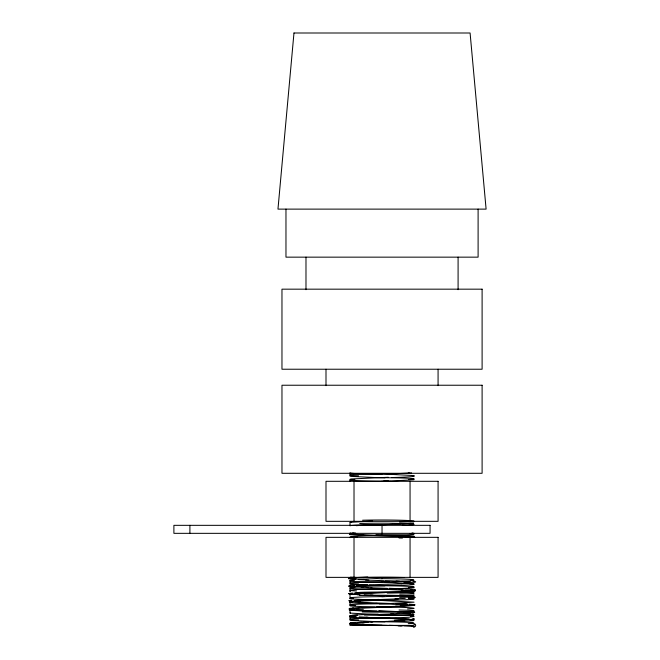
<?xml version="1.0" encoding="UTF-8"?>
<svg xmlns="http://www.w3.org/2000/svg" width="660" height="660" viewBox="0 0 660 660"><rect width="100%" height="100%" fill="white"/><g stroke="black" fill="none" stroke-linecap="round" stroke-linejoin="round"><path stroke-width="0.99" d="M414.051 580.594L388.228 582.145M414.051 533.371L412.03 532.925M415.437 590.139L415.437 589.99A33.693 1.196 0.2 0 0 413.861 589.545M414.059 479.704L385.118 481.387M414.059 587.779L385.118 589.462M350.171 601.672L382.033 599.981M413.894 595.089L382.033 596.78M348.959 593.662L349.759 593.521M350.641 522.308L372.603 521.07M350.641 594.355L385.234 592.663M413.135 523.207L395.315 524.238M349.404 586.014L350.6 585.874M350.707 623.122L351.854 622.974M411.601 472.948L388.228 474.07M414.059 590.972L410.52 590.725M410.784 598.207L408.515 598.348M356.92 585.428L359.824 585.28M406.552 613.28L403.714 613.42M401.717 583.654L374.294 584.694M362.142 607.654L365.5 607.513M401.024 620.845L385.993 621.456M365.128 525.368L368.602 525.228M364.65 600.105L368.239 599.957M391.669 524.386L395.34 524.238M395.909 598.933L380.036 599.519M393.459 613.849L379.682 614.353M370.846 621.984L386.438 621.415M372.793 621.934L350.798 623.147L350.039 623.354L350.014 625.399L414.059 625.399L414.059 623.799A1.6 1.6 0 0 1 415.66 625.399A1.6 1.6 0 0 1 414.059 627A1.6 1.6 0 0 1 412.459 625.399M388.336 477.271L351.409 478.962L350.039 479.259L350.014 481.553M385.902 524.593L390.728 524.419M389.771 524.452L392.593 524.345M388.336 585.346L350.798 587.119L350.014 587.375L350.014 591.376M376.852 607.076L392.807 606.499M388.228 618.172L408.837 617.257L413.977 616.506M380.011 524.807L385.943 524.593M382.033 535.136L353.818 536.374L350.262 536.794L350.014 537.694M378.848 604.098L414.059 602.184L351.466 598.925L350.014 598.579L350.014 594.577M382.033 473.896L413.894 475.588M385.225 478.013L351.087 476.396L350.023 476.124L350.014 472.849A32.059 1.138 0.3 0 0 381.95 474.185M390.901 481.429L382.033 481.107M378.955 535.425L352.943 534.229L350.08 533.808L350.014 532.983A32.059 1.147 -0.1 0 0 355.509 533.593M382.033 578.77L350.427 577.154M384.087 580.709L368.033 580.115M382.033 581.971L413.894 583.654M385.225 586.088L350.848 584.43L350.023 584.199L350.014 580.173A32.059 1.147 0 0 0 350.072 580.28M387.329 588.373L371.11 587.788M382.033 589.174L412.549 590.626M384.458 595.79L370.392 595.279M375.73 603.356L414.059 605.385L405.529 606.243L351.524 608.635L350.014 608.99L350.014 612.991M378.955 607.472L350.567 605.995L350.014 605.789L350.014 601.788M378.84 610.673L413.432 612.364M382.033 614.79L350.171 613.107M383.971 617.999L368.462 617.43M382.033 617.999L413.894 619.682M385.225 622.108L350.74 620.441L350.039 620.235L350.014 616.192A32.059 1.147 0 0 0 350.072 616.308M387.568 625.399L371.522 624.814M393.525 603.595L362.596 602.432M396.025 581.146L399.655 581.295M395.497 618.428L399.011 618.577M398.879 588.819L402.295 588.959M398.137 625.804L401.412 625.944M359.923 594.841L357.027 594.693M403.903 604.032L406.766 604.18M355.286 579.529L352.993 579.381M356.128 616.861L353.909 616.72M354.337 534.468L352.457 534.328M354.049 609.394L352.151 609.246M412.987 604.618L414.166 604.758M413.663 537.19L414.447 537.339M413.671 612.125L414.455 612.274M349.222 608.817L349.222 608.668A33.099 1.18 -0.2 0 1 350.765 608.223M478.104 209.121L478.104 257.152L285.97 257.152L285.97 209.121M458.089 257.152L458.089 289.682M438.075 369.229L438.075 385.646M410.058 481.305L410.058 521.326M410.058 537.339L410.058 577.368M382.033 525.335L382.033 533.338M354.016 481.305L354.016 521.326M354.016 537.339L354.016 577.368M350.014 522.53L350.014 525.781M325.999 369.229L325.999 385.646M305.984 257.152L305.984 289.682M189.907 525.335L189.907 533.338M411.634 626.34A32.035 1.138 0.3 0 1 413.803 626.926M403.879 625.919A32.356 0.949 1.2 0 1 411.394 626.381M388.905 625.301A32.315 0.52 1.8 0 1 402.897 625.861M372.24 624.805A31.804 0.437 1.9 0 1 367.15 624.607M369.088 624.574A32.373 0.569 1.8 0 1 362.043 624.286M364.147 624.162A32.142 0.841 1.4 0 1 352.39 623.502M350.452 623.469A32.464 1.163 0.2 0 1 350.039 623.114M350.608 622.982A32.505 1.064 -0.8 0 1 355.757 622.537M357.241 622.553A31.894 0.808 -1.5 0 1 361.573 622.339M358.718 622.363A32.48 0.718 -1.6 0 1 368.362 621.943M404.753 620.639A31.994 0.726 -1.6 0 1 400.323 620.845M412.748 618.725A32.406 0.841 -1.4 0 1 394.399 620.218M401.585 618.544A32.686 0.883 1.3 0 1 409.249 618.948M384.986 617.9A32.728 0.421 1.9 0 1 401.28 618.519M369.278 617.43A32.15 0.478 1.9 0 1 365.912 617.298M367.694 617.257A32.769 0.676 1.7 0 1 359.296 616.885M355.938 616.704A32.769 1.048 0.9 0 1 350.848 616.291M349.899 616.143A32.835 1.171 0 0 1 350.229 615.706M350.947 615.714A32.241 1.064 -0.8 0 1 353.273 615.499M351.829 615.508A32.81 1.023 -1 0 1 357.522 615.12M351.986 615.268A32.571 0.792 -1.5 0 1 378.246 614.097M399.506 613.462A32.934 0.478 -1.9 0 1 390.835 613.808M410.875 612.86A32.909 0.924 -1.3 0 1 404.085 613.255M413.622 612.703A32.373 1.089 -0.7 0 1 412.36 612.851M414.744 612.274A32.959 1.163 -0.4 0 1 412.739 612.694M410.503 611.68A33.025 1.122 0.6 0 1 414.505 612.134M405.215 611.482A32.406 0.899 1.3 0 1 409.134 611.696M411.906 611.688A32.819 0.808 1.5 0 1 367.702 610.945A32.819 0.808 1.5 0 1 352.836 609.452M363.388 609.733A33.107 0.775 1.6 0 1 356.779 609.411M353.925 609.238A33.14 1.105 0.7 0 1 349.75 608.817M351.755 608.239A32.554 1.056 -0.9 0 1 353.578 608.091M351.895 608.107A33.173 0.973 -1.2 0 1 359.601 607.629M360.624 607.58A33.173 0.536 -1.8 0 1 374.971 607.002M397.303 606.292A32.629 0.446 -1.9 0 1 392.073 606.49M402.534 605.954A33.206 0.586 -1.8 0 1 395.307 606.251M412.434 605.154A32.967 0.866 -1.4 0 1 400.373 605.831M414.843 604.758A33.297 1.188 -0.2 0 1 414.422 605.121M408.986 604.156A33.322 1.089 0.8 0 1 414.257 604.626M396.058 603.553A33.289 0.734 1.6 0 1 407.509 604.065M363.305 602.432A32.769 0.742 1.6 0 1 358.768 602.217M360.698 602.201A33.355 0.866 1.4 0 1 354.536 601.87M360.517 601.672A33.157 1.064 0.9 0 1 351.409 600.303M354.164 600.485A33.462 0.907 -1.3 0 1 362.018 600.072M362.323 600.047A33.487 0.437 -1.9 0 1 378.997 599.412M398.508 598.793A32.884 0.495 -1.9 0 1 395.068 598.933M405.273 598.381A33.511 0.693 -1.7 0 1 396.685 598.752M413.919 597.77A33.503 1.073 -0.9 0 1 408.713 598.191M414.554 597.176A33.561 1.204 0 0 1 414.884 597.613M411.436 596.962A32.95 1.089 0.8 0 1 413.812 597.184M407.096 596.574A33.528 1.048 1 0 1 412.912 596.97M385.927 595.526A33.272 0.808 1.5 0 1 412.748 596.722M373.073 595.229A33.627 0.487 1.9 0 1 364.213 594.883M359.543 594.668A33.586 0.949 1.3 0 1 352.613 594.264M351.103 594.247A33.033 1.105 0.7 0 1 349.808 594.107M350.716 594.099A33.627 1.188 0.4 0 1 348.661 593.662M348.917 593.521A33.685 1.147 -0.6 0 1 352.993 593.059M354.387 593.084A33.05 0.916 -1.3 0 1 358.38 592.853M355.831 592.878A33.627 0.833 -1.5 0 1 364.757 592.449M415.33 590.708A33.421 0.528 -1.8 0 1 394.738 591.904A33.421 0.528 -1.8 0 1 356.218 592.993M407.748 590.749A33.718 0.792 -1.6 0 1 401.008 591.08M414.892 590.147A33.742 1.13 -0.7 0 1 410.652 590.568M411.007 589.405A33.124 1.081 0.9 0 1 412.863 589.553M404.877 588.934A33.751 0.99 1.2 0 1 412.714 589.421M389.243 588.299A33.734 0.544 1.8 0 1 403.837 588.877M371.852 587.779A33.165 0.454 1.9 0 1 366.539 587.573M368.569 587.54A33.751 0.594 1.8 0 1 361.218 587.227M363.412 587.111A33.487 0.883 1.4 0 1 351.17 586.418M349.148 586.385A33.808 1.204 0.2 0 1 348.719 586.014M349.313 585.882A33.825 1.105 -0.8 0 1 354.667 585.412M356.161 585.321A33.775 0.742 -1.6 0 1 367.777 584.793M369.352 584.842A33.214 0.412 -1.9 0 1 373.601 584.678M405.595 583.44A33.214 0.759 -1.6 0 1 400.999 583.654M409.893 583.085A33.8 0.874 -1.4 0 1 403.639 583.423M413.061 581.501A33.578 1.081 -0.9 0 1 403.829 582.887M402.32 581.262A33.866 0.916 1.3 0 1 410.264 581.683M385.135 580.594A33.883 0.437 1.9 0 1 402.006 581.245M368.882 580.115A33.256 0.495 1.9 0 1 365.401 579.975M367.24 579.934A33.874 0.693 1.7 0 1 358.561 579.554M355.088 579.364A33.85 1.081 0.9 0 1 349.825 578.944M348.851 578.787A33.891 1.213 0 0 1 349.189 578.333M349.932 578.341A33.272 1.097 -0.8 0 1 352.341 578.119M350.848 578.135A33.85 1.056 -1 0 1 356.722 577.731M351.013 577.888A33.578 0.817 -1.5 0 1 367.81 577.013M414.736 537.339A32.959 1.163 -0.4 0 1 414.241 537.553M410.495 536.745A32.975 1.122 0.6 0 1 414.488 537.199M405.224 536.547A32.323 0.891 1.3 0 1 409.134 536.77M398.995 536.151A32.876 0.817 1.5 0 1 407.715 536.572M407.327 536.679A32.62 0.511 1.8 0 1 369.724 535.623A32.62 0.511 1.8 0 1 349.618 534.452M363.602 534.806A32.843 0.767 1.6 0 1 357.043 534.493M354.214 534.311A32.827 1.097 0.7 0 1 350.08 533.899M349.627 533.899A32.183 1.155 0 0 1 349.635 533.684M349.495 533.684A32.744 1.163 -0.2 0 1 351.087 533.313M352.052 533.33A32.175 1.048 -0.9 0 1 353.859 533.181M352.201 533.197A32.761 0.957 -1.2 0 1 355.377 532.966M356.218 525.665A32.406 0.883 -1.3 0 1 362.579 525.335M362.885 525.319A32.389 0.421 -1.9 0 1 379.005 524.7M397.848 524.106A31.738 0.478 -1.9 0 1 394.531 524.238M404.374 523.702A32.315 0.668 -1.7 0 1 396.099 524.065M411.419 523.215A32.109 0.949 -1.2 0 1 404.646 523.652M413.655 523.042A32.059 1.114 -0.5 0 1 412.591 523.207M358.52 619.905A32.059 1.147 -0.1 0 1 354.403 618.552A32.059 1.147 -0.1 0 1 389.606 617.966M382.107 614.641A32.059 1.138 0.3 0 1 410.792 616.415M350.303 613.107A32.059 1.147 0.2 0 1 350.072 613.016M399.019 610.013A32.059 1.147 -0.1 0 1 408.284 611.63A32.059 1.147 -0.1 0 1 362.266 611.952M397.27 613.321A32.059 1.13 0.4 0 1 409.571 614.971A32.059 1.13 0.4 0 1 364.452 615.054M381.95 618.28A32.059 1.138 0.3 0 1 354.173 617.554A32.059 1.138 0.3 0 1 354.478 616.415M409.522 619.765A32.059 1.147 0.2 0 1 388.517 621.398M375.944 606.911A32.059 1.114 0.5 0 1 409.258 607.712A32.059 1.114 0.5 0 1 407.542 608.957M355.509 605.641A32.059 1.147 -0.1 0 1 377.767 603.817M376.893 611.094A32.059 1.147 0.1 0 1 357.068 609.205M374.839 603.496A32.059 1.147 0 0 1 353.438 601.846M350.014 598.554A32.059 1.147 0 0 1 350.072 598.471M353.281 598.405A32.059 1.138 -0.3 0 1 381.967 596.632M414.001 595.006A32.059 1.147 -0.2 0 1 413.762 595.089M359.683 592.342A32.059 1.147 0.1 0 1 406.997 592.523A32.059 1.147 0.1 0 1 399.754 594.182M350.097 591.376A32.059 1.147 -0.1 0 1 350.262 591.154M359.7 595.543A32.059 1.147 0.1 0 1 407.038 595.716A32.059 1.147 0.1 0 1 399.655 597.382M350.097 594.577A32.059 1.13 -0.4 0 1 351.178 594.355M414.051 598.207A32.059 1.147 0 0 1 413.993 598.29M409.596 598.405A32.059 1.138 -0.3 0 1 409.893 599.544A32.059 1.138 -0.3 0 1 382.123 600.27M350.072 601.755A32.059 1.147 -0.2 0 1 350.311 601.672M356.532 590.947A32.059 1.114 -0.5 0 1 354.816 589.702A32.059 1.114 -0.5 0 1 388.129 588.893M386.306 585.808A32.059 1.147 0.1 0 1 408.557 587.631M358.52 583.877A32.059 1.147 -0.1 0 1 354.403 582.524A32.059 1.147 -0.1 0 1 389.606 581.938M382.033 589.273A32.059 1.147 0.1 0 1 353.999 588.654A32.059 1.147 0.1 0 1 354.899 587.491M407.005 591.195A32.059 1.147 -0.1 0 1 387.173 593.084M382.107 578.622A32.059 1.138 0.3 0 1 410.792 580.387M364.386 579.373A32.059 1.147 -0.1 0 1 357.052 577.706A32.059 1.147 -0.1 0 1 404.398 577.533M381.95 582.26A32.059 1.138 0.3 0 1 354.173 581.534A32.059 1.138 0.3 0 1 354.478 580.396M409.522 583.737A32.059 1.147 0.2 0 1 388.517 585.379M399.019 537.966A32.059 1.147 -0.1 0 1 402.451 538.048M375.944 534.864A32.059 1.114 0.5 0 1 409.258 535.664A32.059 1.114 0.5 0 1 407.542 536.91M351.4 537.529A32.059 1.147 0.1 0 1 357.068 537.158M409.555 533.47A32.059 1.147 -0.1 0 1 409.893 534.625A32.059 1.147 -0.1 0 1 382.041 535.252M350.386 525.673A32.059 1.138 -0.2 0 1 381.967 524.576M359.7 523.495A32.059 1.147 0.1 0 1 405.966 523.619A32.059 1.147 0.1 0 1 402.344 525.261M350.097 522.53A32.059 1.13 -0.4 0 1 351.178 522.308M382.033 481.198A32.059 1.147 0.1 0 1 354.007 480.579A32.059 1.147 0.1 0 1 354.899 479.416M383.774 480.843A32.059 1.114 -0.5 0 1 388.129 480.827M386.306 477.733A32.059 1.147 0.1 0 1 408.565 479.556M358.52 475.802A32.059 1.147 -0.1 0 1 354.403 474.449A32.059 1.147 -0.1 0 1 389.606 473.872M412.351 475.596A32.059 1.147 0.2 0 1 413.589 476.165M413.894 476.108A32.059 1.031 -0.9 0 1 391.462 477.551M409.142 472.865A32.059 1.064 -0.8 0 1 408.301 472.915M386.323 621.827A32.059 1.147 0.1 0 1 408.226 623.642M362.571 520.22A32.059 1.147 0 0 1 408.218 520.509A32.059 1.147 0 0 1 399.564 522.126M382.033 625.301A32.059 1.147 0 0 1 354.065 624.698A32.059 1.147 0 0 1 354.775 623.535M293.972 33L277.967 209.121L486.106 209.121L470.093 33L293.972 33M482.105 289.171L281.968 289.171L281.968 369.229L482.105 369.229L482.105 289.171M482.105 385.234L281.968 385.234L281.968 473.294L482.105 473.294L482.105 385.234M438.075 481.305L325.999 481.305L325.999 521.326L438.075 521.326L438.075 481.305M430.064 525.335L173.893 525.335L173.893 533.338L430.064 533.338L430.064 525.335M438.075 537.339L325.999 537.339L325.999 577.368L438.075 577.368L438.075 537.339"/></g></svg>
